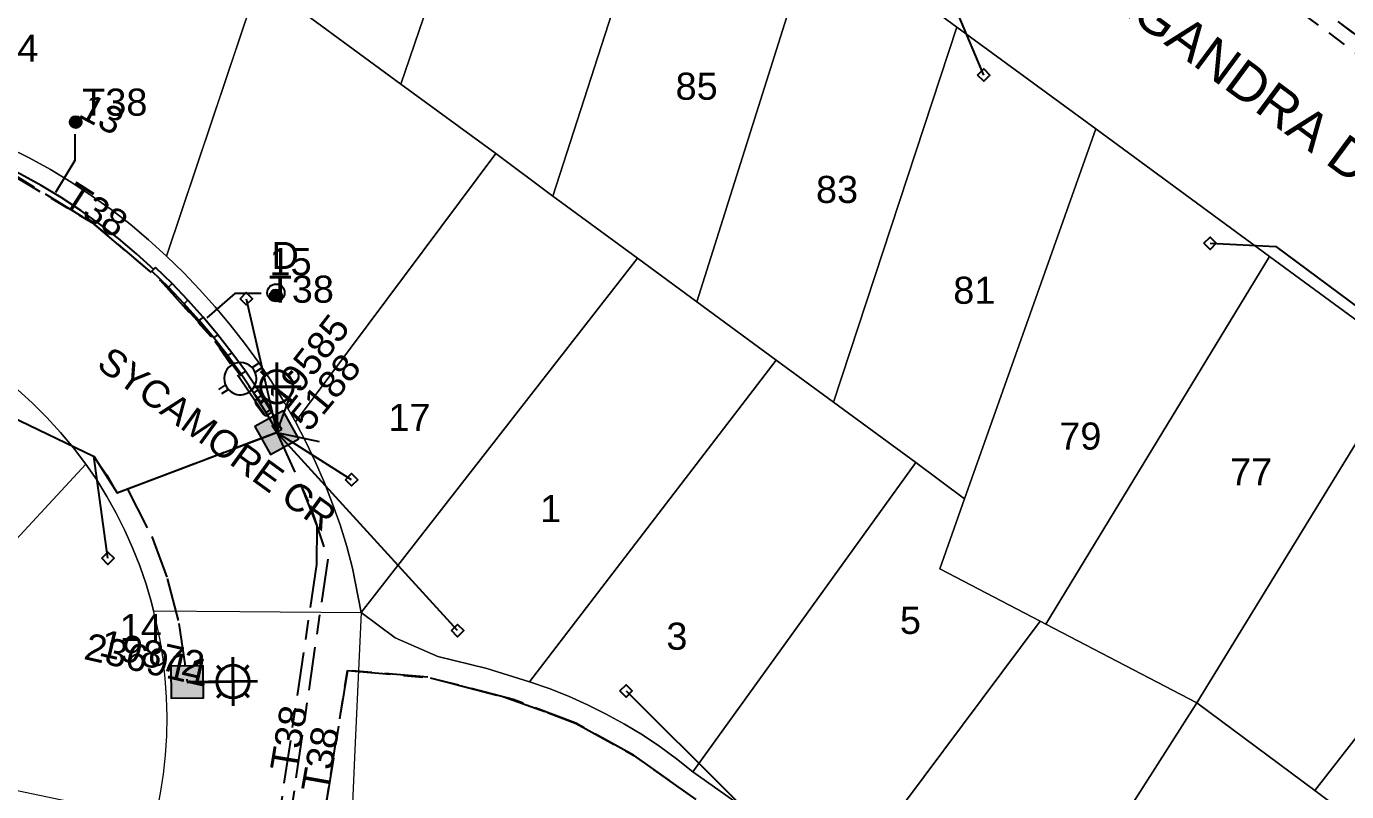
# Model space of a CAD drawing. Header units: metres. Extents: x 301341 to 310479, y 6262403 to 6265281.
# Drawn here: x 303039.4 to 303161.2, y 6264522.2 to 6264592.8 of the extents above; entities that cross this region are included whole.
import ezdxf
from ezdxf.enums import TextEntityAlignment as Align

# ---------------------------------------------------------------- set-up
doc = ezdxf.new("R2010")
doc.units = ezdxf.units.M
doc.linetypes.add('Cable Exist UG', pattern=[8.2, 4, -1.2, 1.8, -1.2])
doc.layers.get('0').update_dxf_attribs({"color": 6})
for name, color, linetype in [('_User Miscellaneous10', 7, 'Continuous'), ('_User Miscellaneous11', 7, 'Continuous'), ('_User Miscellaneous8', 7, 'Continuous'), ('_User_HV_Exist', 7, 'Continuous'), ('_User_SL_Exist', 7, 'Continuous'), ('Duct_SP_EXT', 7, 'Continuous'), ('Equip_LV_EXT', 7, 'Continuous'), ('Equip_SL_EXT', 7, 'Continuous'), ('Equip_SP_SL_EXT', 7, 'Continuous'), ('Mains_LV_EXT', 7, 'Continuous'), ('Mains_SL_EXT', 7, 'Continuous'), ('Services_SP_EXT', 7, 'Continuous'), ('SupportsUG_SP_LV_SL_EXT', 7, 'Continuous'), ('Trench_SP_EXT', 7, 'Continuous')]:
    doc.layers.add(name, color=color, linetype=linetype)
for name, color, linetype, lineweight in [('Cadastre Land Parcels_SP_EXT', 9, 'Continuous', 5), ('Cadastre Road Names_SP_HV_LV_SL_EXT', 9, 'Continuous', 5), ('Cadastre Roads_SP_EXT', 9, 'Continuous', 5)]:
    doc.layers.add(name, color=color, linetype=linetype, lineweight=lineweight)
doc.styles.add('COLUMN_LABEL', font='arial.ttf')
doc.styles.add('iecARIAL', font='arial.ttf', dxfattribs={"height": 2})
doc.styles.add('POLE_LABEL', font='arial.ttf')
doc.styles.get("Standard").update_dxf_attribs({"font": 'arial.ttf'})

# ---------------------------------------------------------------- blocks, each defined once
blk = doc.blocks.new('COLUMN_EXT')
blk.add_hatch(color=256).paths.add_polyline_path([(-1.49, 1.48), (-1.49, -1.49), (1.48, -1.49), (1.48, 1.48)])
blk.add_lwpolyline([(-1.49, -1.49), (1.48, -1.49), (1.48, 1.48), (-1.49, 1.48)], close=True)
for tag, height, style, flags, p in [('ASSET_NUM', 2.5, 'COLUMN_LABEL', 8, (2, 2)), ('STRUCTURE_PLANT_NUMBER', 0.2, 'POLE_LABEL', 9, (1.81, 0.03)), ('STREET_CODE', 0.2, 'COLUMN_LABEL', 9, (1.81, -0.2))]:
    blk.add_attdef(tag, text='', height=height, dxfattribs=dict(style=style, flags=flags)).set_placement(p, align=Align.MIDDLE_LEFT)
at = {"flags": 9}
for tag, p in [('COLUMN_TYPE', (1.81, -0.4)), ('OWNED_BY', (1.81, -0.6)), ('STATE', (1.81, -0.8)), ('USAGE', (1.81, -1)), ('LEGEND', (1.81, -1.2)), ('STREETNAME', (1.81, -1.6)), ('SUBURB', (1.81, -1.8)), ('LOCATION', (1.81, -1.4)), ('NOTES', (1.81, -2))]:
    blk.add_attdef(tag, text='', height=0.2, dxfattribs=at).set_placement(p, align=Align.MIDDLE_LEFT)
at = {"flags": 1}
blk.add_attdef('Z', (1.81, -2.35), '', height=0.2, dxfattribs=at)
blk = doc.blocks.new('DUCT_EXT')
blk.add_circle((0, 0.8), 0.8)
at = {"flags": 1}
blk.add_attdef('Z', (0, 0), '', height=0.2, dxfattribs=at)
at = {"flags": 9}
for tag, p in [('DUCT_CODE', (0, 0)), ('XSECT_TYPE', (0, -0.2)), ('STATE', (0, -0.6)), ('FB_REFERENCE', (0, -0.4)), ('NOTES', (0, -0.8))]:
    blk.add_attdef(tag, text='', height=0.2, dxfattribs=at).set_placement(p, align=Align.MIDDLE_LEFT)
blk = doc.blocks.new('SL_LANTERN_EXT')
at = {"lineweight": 40}
for p, q in [((0, 1.97), (0, 6.47)), ((-1.46, 5.68), (-1.06, 5.28)), ((1.46, 5.68), (1.06, 5.28)), ((-2.25, 4.22), (2.25, 4.22)), ((-1.46, 2.76), (-1.06, 3.16)), ((0, 0), (0, 2.72)), ((1.46, 2.76), (1.06, 3.16))]:
    blk.add_line(p, q, dxfattribs=at)
blk.add_circle((0, 4.22), 1.5, dxfattribs=at)
at = {"style": 'iecARIAL', "flags": 8}
blk.add_attdef('ASSET_NUM', (1.5, 1.5), '', height=2.5, dxfattribs=at)
for tag, p, height, flags in [('CONSTRUCTED_VOLTAGE', (0.98, -0.65), 0.2, 9), ('CONTROL_TYPE', (0.98, -0.85), 0.2, 9), ('LANTERN_PURPOSE', (0.98, -1.05), 0.2, 9), ('LANTERN_TYPE', (0.98, -1.25), 0.2, 9), ('LNUMBER', (2.18, -3.25), 2.5, 8), ('OPERATING_VOLTAGE', (0.98, -1.65), 0.2, 9), ('ORIENTATION', (0.98, -1.85), 0.2, 9), ('OWNED_BY', (0.98, -2.05), 0.2, 9), ('STATE', (0.98, -2.25), 0.2, 9), ('NO_PHASES', (0.98, -1.45), 0.2, 9), ('USAGE', (0.98, -2.45), 0.2, 9), ('CEXIST', (0.98, -2.65), 0.2, 9), ('CNEW', (0.98, -2.85), 0.2, 9), ('CNUMBER', (0.98, -3.05), 0.2, 9), ('CREMOVE', (0.98, -3.25), 0.2, 9), ('CREPLACE', (0.98, -3.45), 0.2, 9), ('LKINGHEIGHT', (0.98, -3.65), 0.2, 9), ('LBRACKET', (0.98, -3.85), 0.2, 9), ('LBRACKETVOCAB', (0.98, -4.05), 0.2, 9), ('LCATEGORY', (0.98, -4.25), 0.2, 9), ('LCHARGE1', (0.98, -4.45), 0.2, 9), ('LCHARGE1PERCENT', (0.98, -4.65), 0.2, 9), ('LCHARGE2', (0.98, -4.85), 0.2, 9), ('LCHARGE2PERCENT', (0.98, -5.05), 0.2, 9), ('LCHARGE3', (0.98, -5.25), 0.2, 9), ('LCHARGE3PERCENT', (0.98, -5.45), 0.2, 9), ('LEXIST', (0.98, -5.65), 0.2, 9), ('LLAMP', (0.98, -5.85), 0.2, 9), ('LLAMPVOCAB', (0.98, -6.05), 0.2, 9), ('LMAST', (0.98, -6.25), 0.2, 9), ('LMASTVOCAB', (0.98, -6.45), 0.2, 9), ('LNEW', (0.98, -6.65), 0.2, 9), ('LANTNUMBER', (0.98, -6.85), 0.2, 9), ('LOUTREACH', (0.98, -7.25), 0.2, 9), ('LOUTREACHVOCAB', (0.98, -7.45), 0.2, 9), ('LRATECODE', (0.98, -7.65), 0.2, 9), ('LREMOVE', (0.98, -7.85), 0.2, 9), ('LREPLACE', (0.98, -8.05), 0.2, 9), ('LTYPE', (0.98, -8.25), 0.2, 9), ('LTYPEVOCAB', (0.98, -8.45), 0.2, 9), ('LEGEND', (0.98, -8.65), 0.2, 9), ('STREETNAME', (0.98, -9.25), 0.2, 9), ('SUBURB', (0.98, -9.45), 0.2, 1), ('LOCATION', (0.98, -8.85), 0.2, 9), ('NOTES', (0.98, -9.05), 0.2, 9)]:
    blk.add_attdef(tag, p, '', height=height, dxfattribs=dict(flags=flags))
blk = doc.blocks.new('CCP_EXT')
at = {"flags": 9}
for tag, p in [('STATE', (0, -1.8)), ('LEGEND', (0, -1.4)), ('LIFE_SUPPORT', (0, -1.6)), ('NOTES', (0, -2))]:
    blk.add_attdef(tag, text='', height=0.2, dxfattribs=at).set_placement(p, align=Align.MIDDLE_LEFT)
blk.add_wipeout([(0, 0.57), (0.57, 0), (0, -0.57), (-0.57, 0)])
blk.add_lwpolyline([(-0.57, 0), (0, 0.57), (0.57, 0), (0, -0.57), (-0.57, 0)])
at = {"flags": 1}
blk.add_attdef('Z', (0, 0), '', height=0.2, dxfattribs=at)
at = {"flags": 9}
for tag, p in [('CCP_TYPE', (0, 0)), ('CONSTRUCTED_VOLTAGE', (0, -0.2)), ('OPERATING_VOLTAGE', (0, -0.6)), ('ORIENTATION', (0, -0.8)), ('OWNED_BY', (0, -1)), ('NO_PHASES', (0, -0.4)), ('USAGE', (0, -1.2))]:
    blk.add_attdef(tag, text='', height=0.2, dxfattribs=at).set_placement(p, align=Align.MIDDLE_LEFT)
blk = doc.blocks.new('SL_STJ_EXT')
h = blk.add_hatch(color=256)
edge = h.paths.add_edge_path()
edge.add_ellipse((-0.59, 0.13), major_axis=(0.226, 0.226), ratio=1, start_angle=45, end_angle=135)
edge.add_line((-0.91, 0.13), (-0.91, -0.13))
edge.add_ellipse((-0.59, -0.13), major_axis=(0.226, 0.226), ratio=1, start_angle=135, end_angle=225)
edge.add_line((-0.59, -0.45), (0.59, -0.45))
edge.add_ellipse((0.59, -0.13), major_axis=(-0.226, 0.226), ratio=1, start_angle=135, end_angle=225)
edge.add_line((0.91, -0.13), (0.91, 0.13))
edge.add_ellipse((0.59, 0.13), major_axis=(-0.226, 0.226), ratio=1, start_angle=225, end_angle=315)
edge.add_line((0.59, 0.45), (-0.59, 0.45))
blk.add_lwpolyline([(-0.91, 0.13), (-0.91, -0.13, 0.414214), (-0.59, -0.45), (0.59, -0.45, 0.414214), (0.91, -0.13), (0.91, 0.13, 0.414214), (0.59, 0.45), (-0.59, 0.45, 0.414214)], format="xyb", close=True)
at = {"flags": 1}
blk.add_attdef('Z', (0, 0), '', height=0.2, dxfattribs=at)
at = {"flags": 9}
for tag, p in [('ORIENTATION', (0, 0)), ('USAGE', (0, -0.2)), ('LEGEND', (0, -0.4)), ('NOTES', (0, -0.6))]:
    blk.add_attdef(tag, text='', height=0.2, dxfattribs=at).set_placement(p, align=Align.MIDDLE_LEFT)
blk = doc.blocks.new('LV_UG_LINKS_OPEN_EXT')
for p, q in [((-0.25, 1.47), (-0.25, 2.22)), ((0.25, 1.47), (0.25, 2.22)), ((-0.25, -1.47), (-0.25, -2.22)), ((0.25, -1.47), (0.25, -2.22))]:
    blk.add_line(p, q)
at = {"flags": 9}
for tag, p in [('ACTUAL_STATUS', (0, 0)), ('CONSTRUCTED_VOLTAGE', (0, -0.2)), ('OPERATING_VOLTAGE', (0, -0.6)), ('ORIENTATION', (0, -0.8)), ('STATE', (0, -1)), ('SWITCH_TYPE', (0, -1.2)), ('NO_PHASES', (0, -0.4)), ('USAGE', (0, -1.4)), ('NOTES', (0, -1.6))]:
    blk.add_attdef(tag, text='', height=0.2, dxfattribs=at).set_placement(p, align=Align.MIDDLE_LEFT)
at = {"flags": 1}
blk.add_attdef('Z', (0, 0), '', height=0.2, dxfattribs=at)
blk.add_wipeout([(-0.25, 1.47), (-0.43, 1.43), (-0.61, 1.36), (-0.77, 1.28), (-0.93, 1.17), (-1.07, 1.05), (-1.19, 0.9), (-1.29, 0.75), (-1.38, 0.58), (-1.44, 0.4), (-1.48, 0.22), (-1.49, 0.03), (-1.49, -0.16), (-1.45, -0.34), (-1.4, -0.52), (-1.32, -0.69), (-1.23, -0.85), (-1.11, -1), (-0.98, -1.13), (-0.83, -1.24), (-0.66, -1.34), (-0.49, -1.41), (-0.31, -1.46), (-0.13, -1.49), (0.06, -1.49), (0.25, -1.47), (0.43, -1.43), (0.61, -1.36), (0.77, -1.28), (0.93, -1.17), (1.07, -1.05), (1.19, -0.9), (1.29, -0.75), (1.38, -0.58), (1.44, -0.4), (1.48, -0.22), (1.49, -0.03), (1.49, 0.16), (1.45, 0.34), (1.4, 0.52), (1.32, 0.69), (1.23, 0.85), (1.11, 1), (0.98, 1.13), (0.83, 1.24), (0.66, 1.34), (0.49, 1.41), (0.31, 1.46), (0.13, 1.49), (-0.06, 1.49)])
blk.add_lwpolyline([(0, -1.49, 1), (0, 1.49, 1)], format="xyb", close=True)
blk = doc.blocks.new('CABLE_LARGE_EXT')
h = blk.add_hatch(color=256)
edge = h.paths.add_edge_path()
edge.add_arc((0, 0.55), 0.55, 0, 360)
blk.add_circle((0, 0.55), 0.55)
at = {"flags": 1}
blk.add_attdef('Z', (0, 0), '', height=0.2, dxfattribs=at)
at = {"flags": 9}
for tag, p in [('COND_CODE', (0, 0)), ('STATE', (0, -0.4)), ('XSECT_SIZE', (0, -0.6)), ('FB_REFERENCE', (0, -0.2)), ('NOTES', (0, -0.8))]:
    blk.add_attdef(tag, text='', height=0.2, dxfattribs=at).set_placement(p, align=Align.MIDDLE_LEFT)

msp = doc.modelspace()

# ---------------------------------------------------------------- linework, layer by layer
at = {"layer": '_User Miscellaneous10'}
msp.add_lwpolyline([(303043.92, 6264582.86), (303043.92, 6264580.42), (303042.13, 6264577.46)], dxfattribs=at)
at = {"layer": '_User Miscellaneous11', "linetype": 'Cable Exist UG'}
msp.add_lwpolyline([(303051.24, 6264570.34), (303049.6, 6264571.81), (303047.94, 6264573.21), (303046.23, 6264574.54), (303044.47, 6264575.8), (303042.66, 6264576.99), (303040.81, 6264578.11), (303038.91, 6264579.15), (303036.98, 6264580.13), (303035.01, 6264581.03), (303033, 6264581.84), (303031.01, 6264582.57)], dxfattribs=at)
at = {"layer": '_User_SL_Exist', "linetype": 'Cable Exist UG'}
msp.add_lwpolyline([(303154.09, 6264597.96), (303172.72, 6264584.04)], dxfattribs=at)
at = {"layer": 'Cadastre Land Parcels_SP_EXT', "linetype": 'Continuous'}
for points in [[(303085.71, 6264621.86), (303072.42, 6264631.7), (303060.91, 6264597.09), (303073.99, 6264587.46), (303085.71, 6264621.86)], [(303099.21, 6264611.9), (303085.71, 6264621.86), (303073.99, 6264587.46), (303082.75, 6264581.05), (303088, 6264577.14), (303099.21, 6264611.9)], [(303112.29, 6264602.27), (303099.21, 6264611.9), (303088, 6264577.14), (303095.81, 6264571.4), (303101.29, 6264567.38), (303112.29, 6264602.27)], [(303060.32, 6264595.33), (303050.22, 6264602.77), (303040.13, 6264610.21), (303031.52, 6264584.19), (303033.62, 6264583.43), (303035.68, 6264582.59), (303037.71, 6264581.66), (303039.71, 6264580.66), (303041.66, 6264579.58), (303043.57, 6264578.43), (303045.43, 6264577.2), (303047.25, 6264575.9), (303049.01, 6264574.53), (303050.72, 6264573.1), (303052.38, 6264571.6), (303060.32, 6264595.33)], [(303125.27, 6264592.72), (303112.29, 6264602.27), (303101.29, 6264567.38), (303108.59, 6264562.01), (303113.89, 6264558.12), (303125.27, 6264592.72)], [(303082.75, 6264581.05), (303073.99, 6264587.46), (303060.91, 6264597.09), (303052.38, 6264571.6), (303053.92, 6264570.09), (303055.41, 6264568.53), (303056.86, 6264566.92), (303058.24, 6264565.27), (303059.57, 6264563.56), (303060.84, 6264561.81), (303062.04, 6264560.02), (303063.19, 6264558.19), (303064.27, 6264556.32), (303082.75, 6264581.05)], [(303138.08, 6264583.35), (303125.27, 6264592.72), (303113.89, 6264558.12), (303121.47, 6264552.57), (303125.96, 6264549.22), (303138.08, 6264583.35)], [(303154.1, 6264571.56), (303138.08, 6264583.35), (303125.96, 6264549.22), (303123.68, 6264542.76), (303132.96, 6264537.94), (303133.47, 6264537.65), (303154.1, 6264571.56)], [(303088, 6264577.14), (303082.75, 6264581.05), (303064.27, 6264556.32), (303065.22, 6264554.48), (303066.11, 6264552.6), (303066.93, 6264550.7), (303067.69, 6264548.76), (303068.37, 6264546.8), (303068.99, 6264544.82), (303069.53, 6264542.82), (303070.31, 6264538.73), (303095.81, 6264571.4), (303088, 6264577.14)], [(303101.29, 6264567.38), (303095.81, 6264571.4), (303070.31, 6264538.73), (303073.46, 6264536.39), (303077.39, 6264534.67), (303081.92, 6264533.56), (303085.84, 6264532.33), (303108.59, 6264562.01), (303101.29, 6264567.38)], [(303166.88, 6264562.19), (303154.1, 6264571.56), (303133.47, 6264537.65), (303147.4, 6264530.39), (303166.88, 6264562.19)], [(303044.92, 6264552.42), (303043.8, 6264553.91), (303042.6, 6264555.34), (303041.34, 6264556.72), (303040.02, 6264558.04), (303038.63, 6264559.29), (303037.2, 6264560.49), (303035.71, 6264561.62), (303034.17, 6264562.67), (303032.58, 6264563.66), (303030.95, 6264564.57), (303029.28, 6264565.41), (303027.58, 6264566.17), (303025.84, 6264566.86), (303014.37, 6264534.4), (303024.44, 6264530.29), (303044.92, 6264552.42)], [(303113.89, 6264558.12), (303108.59, 6264562.01), (303085.84, 6264532.33), (303087.66, 6264531.7), (303089.45, 6264531), (303091.21, 6264530.22), (303092.93, 6264529.36), (303094.61, 6264528.43), (303096.26, 6264527.43), (303097.86, 6264526.36), (303099.41, 6264525.22), (303100.9, 6264524.03), (303121.47, 6264552.57), (303113.89, 6264558.12)], [(303181.2, 6264551.66), (303166.88, 6264562.19), (303147.4, 6264530.39), (303158.29, 6264522.31), (303181.2, 6264551.66)], [(303051.18, 6264538.87), (303050.98, 6264539.65), (303050.48, 6264541.35), (303049.9, 6264543.03), (303049.24, 6264544.68), (303048.52, 6264546.3), (303047.72, 6264547.89), (303046.86, 6264549.44), (303045.93, 6264550.95), (303044.92, 6264552.42), (303024.44, 6264530.29), (303023.03, 6264525.57), (303051.35, 6264519.64), (303051.82, 6264522.05), (303052.09, 6264523.8), (303052.27, 6264525.57), (303052.39, 6264527.34), (303052.42, 6264529.12), (303052.37, 6264530.89), (303052.25, 6264532.66), (303052.05, 6264534.43), (303051.77, 6264536.18), (303051.42, 6264537.92), (303051.18, 6264538.87)], [(303132.96, 6264537.94), (303123.68, 6264542.76), (303125.96, 6264549.22), (303121.47, 6264552.57), (303100.9, 6264524.03), (303115.1, 6264513.99), (303132.96, 6264537.94)], [(303193.55, 6264542.51), (303181.2, 6264551.66), (303158.29, 6264522.31), (303160.73, 6264520.47), (303170.37, 6264513.26), (303171.69, 6264514.93), (303182.18, 6264528.21), (303193.55, 6264542.51)], [(303147.4, 6264530.39), (303133.47, 6264537.65), (303132.96, 6264537.94), (303115.1, 6264513.99), (303121.8, 6264509.11), (303124.57, 6264507.15), (303127.37, 6264505.24), (303130.19, 6264503.39), (303147.4, 6264530.39)], [(303158.29, 6264522.31), (303147.4, 6264530.39), (303130.19, 6264503.39), (303132.94, 6264501.69), (303135.71, 6264500.08), (303138.51, 6264498.53), (303147.39, 6264494), (303160.73, 6264520.47), (303158.29, 6264522.31)]]:
    msp.add_lwpolyline(points, close=True, dxfattribs=at)
at = {"layer": 'Duct_SP_EXT'}
for p, q in [((303051.02, 6264570.21), (303051.19, 6264570.39)), ((303052.54, 6264568.73), (303051.02, 6264570.21)), ((303051.36, 6264570.56), (303051.19, 6264570.39)), ((303052.88, 6264569.06), (303051.36, 6264570.56)), ((303052.54, 6264568.73), (303052.71, 6264568.89)), ((303053.99, 6264567.21), (303052.54, 6264568.73)), ((303052.88, 6264569.06), (303052.71, 6264568.89)), ((303054.34, 6264567.54), (303052.88, 6264569.06)), ((303053.99, 6264567.21), (303054.17, 6264567.38)), ((303054.34, 6264567.54), (303054.17, 6264567.38)), ((303055.75, 6264565.97), (303054.34, 6264567.54)), ((303055.39, 6264565.65), (303053.99, 6264567.21)), ((303055.39, 6264565.65), (303055.57, 6264565.81)), ((303056.73, 6264564.05), (303055.39, 6264565.65)), ((303055.75, 6264565.97), (303055.57, 6264565.81)), ((303057.1, 6264564.35), (303055.75, 6264565.97)), ((303056.73, 6264564.05), (303056.92, 6264564.2)), ((303057.1, 6264564.35), (303056.92, 6264564.2)), ((303062.59, 6264555.35), (303061.53, 6264557.19)), ((303062.59, 6264555.35), (303062.8, 6264555.47)), ((303063.01, 6264555.59), (303062.8, 6264555.47))]:
    msp.add_line(p, q, dxfattribs=at)
at = {"layer": 'Mains_LV_EXT', "linetype": 'Cable Exist UG', "flags": 128}
msp.add_lwpolyline([(303136.51, 6264611.08), (303175.1, 6264582.27)], dxfattribs=at)
at = {"layer": 'Mains_LV_EXT', "linetype": 'Cable Exist UG'}
msp.add_lwpolyline([(303062.54, 6264555.32), (303065.61, 6264548.58), (303067.24, 6264543.65), (303062.25, 6264509.26), (303059.11, 6264494.01), (303057.01, 6264483.79), (303059.9, 6264482.98)], dxfattribs=at)
at = {"layer": 'Mains_SL_EXT', "linetype": 'Cable Exist UG'}
for points in [[(303062.54, 6264555.32), (303048.78, 6264550.11), (303051, 6264545.75), (303052.44, 6264541.85), (303053.51, 6264537.72), (303054.28, 6264532.31)], [(303062.54, 6264555.32), (303064.86, 6264550.23), (303066.23, 6264546.72), (303066.21, 6264543.15), (303061.01, 6264508.31), (303057.84, 6264492.84), (303059.9, 6264482.98)]]:
    msp.add_lwpolyline(points, dxfattribs=at)
at = {"layer": 'Trench_SP_EXT', "linetype": 'Cable Exist UG'}
for points in [[(303062.54, 6264555.32), (303064.12, 6264559.63)], [(303062.54, 6264555.32), (303067.02, 6264554.37)]]:
    msp.add_lwpolyline(points, dxfattribs=at)

# ---------------------------------------------------------------- block references
at = {"layer": '_User Miscellaneous10'}
msp.add_blockref('CABLE_LARGE_EXT', (303043.99, 6264583.41), dxfattribs=at)
at = {"layer": 'Duct_SP_EXT'}
for name in ['DUCT_EXT', 'CABLE_LARGE_EXT']:
    msp.add_blockref(name, (303062.46, 6264567.42), dxfattribs=at)
at = {"layer": 'Equip_SL_EXT', "rotation": 305.692249955934}
msp.add_blockref('SL_STJ_EXT', (303061.32, 6264557.77), dxfattribs=at)
at = {"layer": 'Equip_SP_SL_EXT'}
ref = msp.add_blockref('SL_LANTERN_EXT', (303062.54, 6264555.32), dxfattribs=at)
ref.add_attrib('ASSET_NUM', '19585', dxfattribs={"layer": '0', "height": 2.5, "rotation": 52.1403, "style": 'iecARIAL'}).set_placement((303064.04, 6264556.82), align=Align.BOTTOM_LEFT)
ref = msp.add_blockref('SL_LANTERN_EXT', (303054.28, 6264532.31), dxfattribs=dict(at, rotation=270.588116246743))
ref.add_attrib('ASSET_NUM', '19872', dxfattribs={"layer": '0', "height": 2.5, "rotation": 347.0542, "style": 'iecARIAL'}).set_placement((303055.78, 6264533.81), align=Align.MIDDLE_RIGHT)
at = {"layer": 'SupportsUG_SP_LV_SL_EXT'}
ref = msp.add_blockref('COLUMN_EXT', (303062.54, 6264555.32), dxfattribs=dict(at, rotation=119.1520978585794))
ref.add_attrib('ASSET_NUM', '5188', dxfattribs={"layer": '0', "height": 2.5, "rotation": 50.3221, "style": 'COLUMN_LABEL'}).set_placement((303064.54, 6264556.07), align=Align.MIDDLE_LEFT)
ref = msp.add_blockref('COLUMN_EXT', (303054.28, 6264532.31), dxfattribs=dict(at, rotation=270.588116246743))
ref.add_attrib('ASSET_NUM', '236911', dxfattribs={"layer": '0', "height": 2.5, "rotation": 347.0542, "style": 'COLUMN_LABEL'}).set_placement((303056.28, 6264533.06), align=Align.MIDDLE_RIGHT)

# ---------------------------------------------------------------- texts
at = {"layer": '_User Miscellaneous10'}
for s, p in [('T84', (303034.53, 6264589.53)), ('T38', (303044.59, 6264584.55))]:
    msp.add_text(s, height=2.5, dxfattribs=at).set_placement(p)
at = {"layer": '_User Miscellaneous8'}
msp.add_text('T38', height=2.5, rotation=327.3092, dxfattribs=at).set_placement((303042.65, 6264576.44))
at = {"layer": 'Cadastre Land Parcels_SP_EXT'}
for s, p in [('85', (303099.32, 6264586.02)), ('83', (303112.27, 6264576.5)), ('15', (303061.87, 6264569.84)), ('81', (303124.93, 6264567.2)), ('17', (303072.83, 6264555.47)), ('79', (303134.71, 6264553.75)), ('77', (303150.46, 6264550.44)), ('1', (303086.83, 6264547.06)), ('5', (303120.01, 6264536.75)), ('14', (303048.06, 6264536.09)), ('3', (303098.47, 6264535.29))]:
    msp.add_text(s, height=2.5, dxfattribs=at).set_placement(p)
msp.add_text('13', height=2.5, rotation=332.1375, dxfattribs=at).set_placement((303044.11, 6264584.49))
at = {"layer": 'Cadastre Road Names_SP_HV_LV_SL_EXT'}
msp.add_text('TALLAGANDRA DR', height=3.5, rotation=323.4652, dxfattribs=at).set_placement((303129.21, 6264602.38))
at = {"layer": 'Cadastre Roads_SP_EXT'}
msp.add_text('SYCAMORE CR', height=2.5, rotation=324.0179, dxfattribs=at).set_placement((303045.8, 6264561.38))
at = {"layer": 'Duct_SP_EXT'}
for s, p in [('D', (303062.05, 6264570.41)), ('T38', (303061.79, 6264567.3))]:
    msp.add_text(s, height=2.5, dxfattribs=at).set_placement(p)
at = {"layer": 'Mains_LV_EXT'}
for rotation, p in [(80.6754, (303064.38, 6264523.96)), (79.8919, (303067.24, 6264522.01))]:
    msp.add_text('T38', height=2.5, rotation=rotation, dxfattribs=at).set_placement(p)

# ---------------------------------------------------------------- next in the draw order: block references
at = {"layer": 'Services_SP_EXT'}
for p in [(303127.74, 6264588.29), (303148.62, 6264572.79), (303059.72, 6264567.66), (303069.44, 6264550.97), (303046.96, 6264543.73), (303079.21, 6264537.05), (303094.75, 6264531.49)]:
    msp.add_blockref('CCP_EXT', p, dxfattribs=at)

# ---------------------------------------------------------------- next in the draw order: linework, layer by layer
at = {"layer": '_User_HV_Exist', "linetype": 'Cable Exist UG'}
msp.add_lwpolyline([(303109.5, 6264629.77), (303231.87, 6264537.9), (303237.61, 6264544.54), (303239.04, 6264543.31)], dxfattribs=at)
at = {"layer": 'Cadastre Roads_SP_EXT', "linetype": 'Continuous'}
msp.add_lwpolyline([(303128.28, 6264619.74), (303121.36, 6264624.92), (303117.36, 6264629.74), (303107.38, 6264619.93), (303099.21, 6264611.9), (303112.29, 6264602.27), (303125.27, 6264592.72), (303138.08, 6264583.35), (303154.1, 6264571.56), (303166.88, 6264562.19), (303181.2, 6264551.66), (303193.55, 6264542.51), (303213.06, 6264528.19), (303216.22, 6264525.05), (303224.83, 6264534.47), (303231.99, 6264542.32), (303217.37, 6264553.26), (303203.49, 6264563.6), (303188.36, 6264574.88), (303176.29, 6264583.87), (303164.2, 6264592.85), (303147.84, 6264605.03), (303144.2, 6264607.77), (303128.28, 6264619.74)], close=True, dxfattribs=at)
for points in [[(303038.63, 6264559.29), (303040.02, 6264558.04), (303041.34, 6264556.72), (303042.6, 6264555.34), (303043.8, 6264553.91), (303044.92, 6264552.42), (303045.93, 6264550.95), (303046.86, 6264549.44), (303047.72, 6264547.89), (303048.52, 6264546.3), (303049.24, 6264544.68), (303049.9, 6264543.03), (303050.48, 6264541.35), (303050.98, 6264539.65), (303051.18, 6264538.87), (303059.14, 6264538.82), (303070.31, 6264538.73), (303069.53, 6264542.82), (303068.99, 6264544.82), (303068.37, 6264546.8), (303067.69, 6264548.76), (303066.93, 6264550.7), (303066.11, 6264552.6), (303065.22, 6264554.48), (303064.27, 6264556.32), (303063.19, 6264558.19), (303062.04, 6264560.02), (303060.84, 6264561.81), (303059.57, 6264563.56), (303058.24, 6264565.27), (303056.86, 6264566.92), (303055.41, 6264568.53), (303053.92, 6264570.09), (303052.38, 6264571.6), (303050.72, 6264573.1), (303049.01, 6264574.53), (303047.25, 6264575.9), (303045.43, 6264577.2), (303043.57, 6264578.43), (303041.66, 6264579.58), (303039.71, 6264580.66), (303037.71, 6264581.66)], [(303115.1, 6264513.99), (303100.9, 6264524.03), (303099.41, 6264525.22), (303097.86, 6264526.36), (303096.26, 6264527.43), (303094.61, 6264528.43), (303092.93, 6264529.36), (303091.21, 6264530.22), (303089.45, 6264531), (303087.66, 6264531.7), (303085.84, 6264532.33), (303085.84, 6264532.33), (303081.92, 6264533.56), (303077.39, 6264534.67), (303073.46, 6264536.39), (303070.31, 6264538.73), (303069.75, 6264526.05), (303069.18, 6264513.33)]]:
    msp.add_lwpolyline(points, dxfattribs=at)
at = {"layer": 'Duct_SP_EXT'}
msp.add_lwpolyline([(303061.09, 6264568.15), (303058.66, 6264568.15), (303056.09, 6264565.92)], dxfattribs=at)
at = {"layer": 'Mains_LV_EXT', "linetype": 'Cable Exist UG'}
msp.add_lwpolyline([(303113.94, 6264512.37), (303095.45, 6264525.57), (303090.11, 6264528.52), (303084.35, 6264530.71), (303076.48, 6264532.75), (303069.05, 6264533.39), (303064.87, 6264507.11), (303059.9, 6264482.98)], dxfattribs=at)
at = {"layer": 'Mains_SL_EXT', "linetype": 'Cable Exist UG'}
msp.add_lwpolyline([(303059.9, 6264482.98), (303064.95, 6264507.6), (303069.05, 6264533.39), (303076.68, 6264532.7), (303078.95, 6264532.11), (303083.48, 6264530.94), (303087.51, 6264529.51), (303090.16, 6264528.5), (303095.48, 6264525.55), (303113.94, 6264512.37)], dxfattribs=at)
at = {"layer": 'Services_SP_EXT'}
for points in [[(303127.74, 6264588.29), (303125.46, 6264593.76), (303101.32, 6264611.7), (303100.4, 6264613.52)], [(303148.62, 6264572.79), (303154.69, 6264572.47), (303165.28, 6264564.6), (303168.07, 6264563.81)], [(303046.96, 6264543.73), (303045.68, 6264553.16), (303047.82, 6264549.76), (303062.54, 6264555.32)], [(303069.44, 6264550.97), (303062.54, 6264555.32)], [(303079.21, 6264537.05), (303062.54, 6264555.32)], [(303094.75, 6264531.49), (303113.94, 6264512.37)]]:
    msp.add_lwpolyline(points, dxfattribs=at)

# ---------------------------------------------------------------- next in the draw order: block references
at = {"layer": 'Equip_LV_EXT', "rotation": 302.9603508104775}
msp.add_blockref('LV_UG_LINKS_OPEN_EXT', (303059.17, 6264560.3), dxfattribs=at)

# ---------------------------------------------------------------- next in the draw order: linework, layer by layer
at = {"layer": '_User_SL_Exist', "linetype": 'Cable Exist UG'}
msp.add_lwpolyline([(303037.25, 6264579.61), (303045.47, 6264574.71), (303051.77, 6264569.39), (303056.83, 6264563.75), (303061.32, 6264557.77)], dxfattribs=at)
at = {"layer": 'Duct_SP_EXT'}
for p, q in [((303058.02, 6264562.4), (303056.73, 6264564.05)), ((303058.4, 6264562.69), (303057.1, 6264564.35)), ((303058.02, 6264562.4), (303058.21, 6264562.54)), ((303059.25, 6264560.7), (303058.02, 6264562.4)), ((303058.4, 6264562.69), (303058.21, 6264562.54)), ((303059.64, 6264560.98), (303058.4, 6264562.69)), ((303059.25, 6264560.7), (303059.44, 6264560.84)), ((303060.42, 6264558.96), (303059.25, 6264560.7)), ((303059.64, 6264560.98), (303059.44, 6264560.84)), ((303060.82, 6264559.23), (303059.64, 6264560.98)), ((303060.42, 6264558.96), (303060.62, 6264559.1)), ((303061.53, 6264557.19), (303060.42, 6264558.96)), ((303060.82, 6264559.23), (303060.62, 6264559.1)), ((303061.94, 6264557.44), (303060.82, 6264559.23)), ((303061.53, 6264557.19), (303061.73, 6264557.31)), ((303061.94, 6264557.44), (303061.73, 6264557.31)), ((303063.01, 6264555.59), (303061.94, 6264557.44))]:
    msp.add_line(p, q, dxfattribs=at)
at = {"layer": 'Mains_LV_EXT', "linetype": 'Cable Exist UG', "flags": 128}
msp.add_lwpolyline([(303033.93, 6264581.14), (303035.37, 6264580.44), (303036.55, 6264579.92), (303038.08, 6264579.24), (303045.61, 6264574.62), (303051.7, 6264569.47), (303056.53, 6264564.21), (303059.17, 6264560.3)], dxfattribs=at)
at = {"layer": 'Mains_LV_EXT', "linetype": 'Cable Exist UG'}
msp.add_lwpolyline([(303059.17, 6264560.3), (303062.54, 6264555.32)], dxfattribs=at)
at = {"layer": 'Services_SP_EXT'}
for points in [[(303059.72, 6264567.66), (303062.54, 6264555.32)], [(303035.45, 6264558.03), (303045.63, 6264553.16), (303046.87, 6264551.4), (303047.79, 6264549.75), (303062.54, 6264555.32)]]:
    msp.add_lwpolyline(points, dxfattribs=at)

doc.saveas('drawing.dxf')
